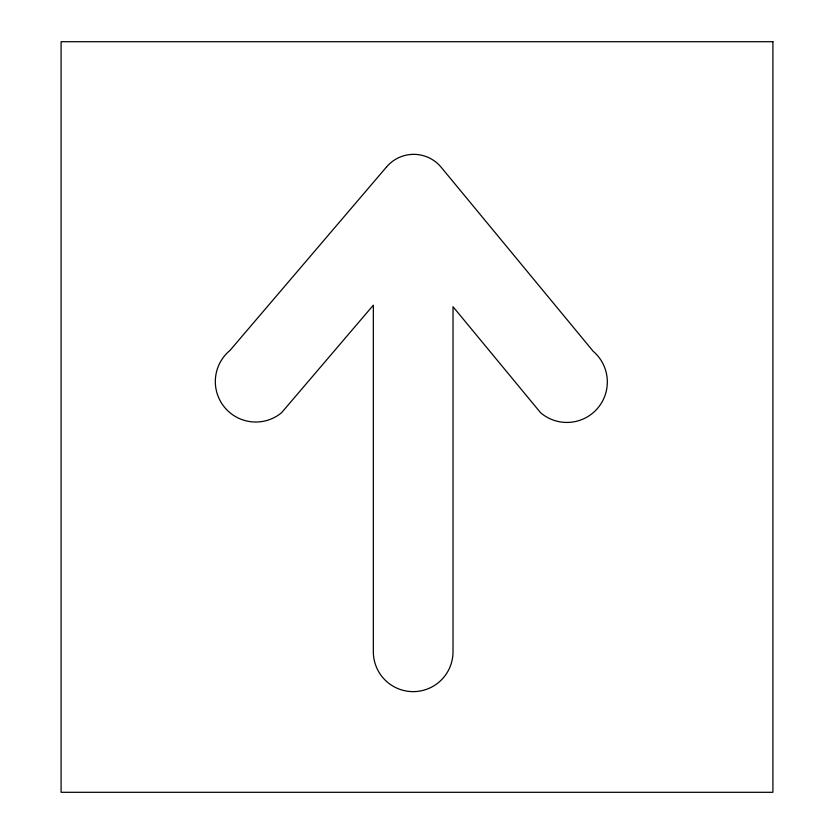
<?xml version="1.0" encoding="UTF-8"?>
<svg xmlns="http://www.w3.org/2000/svg" width="834" height="834" viewBox="0 0 834 834"><rect width="100%" height="100%" fill="white"/><g stroke="black" fill="none" stroke-linecap="round" stroke-linejoin="round"><path stroke-width="1.25" d="M386.622 166.852L230.017 350.384A40.449 40.449 0 0 0 224.586 407.336A40.449 40.449 0 0 0 281.538 412.757L373.34 305.171L373.34 651.802A39.844 39.844 0 0 0 413.184 691.636A39.844 39.844 0 0 0 453.018 651.802L453.018 306.714L540.62 412.757A40.449 40.449 0 0 0 597.655 408.243A40.449 40.449 0 0 0 593.13 351.218L440.842 166.852A35.643 35.643 0 0 0 386.622 166.852M772.909 41.7L61.09 41.7L61.09 792.3L772.909 792.3L772.909 41.7"/></g></svg>
